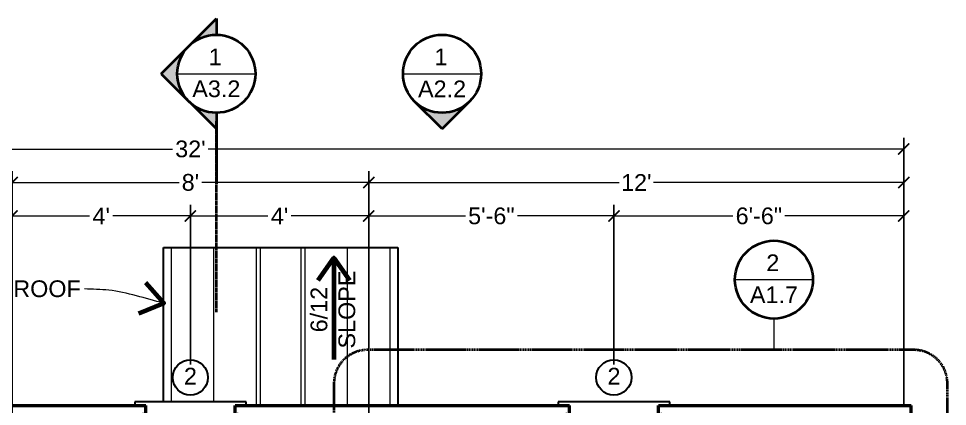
# Model space of a CAD drawing. Header units: inches. Extents: x -54 to 15382, y 469 to 41738.
# Drawn here: x 3613.8 to 3863.7, y 6771 to 6875.4 of the extents above; entities that cross this region are included whole.
import ezdxf

# ---------------------------------------------------------------- set-up
doc = ezdxf.new("R2010")
doc.units = ezdxf.units.IN
doc.header["$MEASUREMENT"] = 0
doc.linetypes.add('CENTER', pattern=[2, 1.25, -0.25, 0.25, -0.25])
doc.linetypes.add('DASHED2', pattern=[0.375, 0.25, -0.125])
doc.layers.get('0').update_dxf_attribs({"lineweight": 9})
for name, color, linetype, lineweight in [('1', 7, 'Continuous', 9), ('2', 7, 'Continuous', 18), ('3', 7, 'Continuous', 30), ('5', 7, 'Continuous', 50), ('A-DIMSx', 7, 'Continuous', 9), ('A-LINK', 7, 'Continuous', 40), ('A-TEXTx', 7, 'Continuous', 18)]:
    doc.layers.add(name, color=color, linetype=linetype, lineweight=lineweight)
doc.styles.get("Standard").update_dxf_attribs({"font": 'arial.ttf'})
doc.dimstyles.get("Standard").update_dxf_attribs({"dimtxt": 3, "dimasz": 2, "dimexe": 0.03125, "dimexo": 0.0625, "dimgap": 0.03125, "dimtad": 0, "dimtoh": 1, "dimdec": 4, "dimlfac": 0.99985, "dimzin": 0, "dimdsep": 46, "dimlunit": 4, "dimtxsty": 'Standard', "dimblk": 'ARCHTICK', "dimblk1": 'ARCHTICK', "dimblk2": 'ARCHTICK', "dimcen": 0.09, "dimclrt": 256, "dimadec": 0, "dimazin": 0, "dimtfac": 1, "dimtdec": 4, "dimtofl": 0, "dimtmove": 0, "dimatfit": 3, "dimfxl": 1, "dimtolj": 1, "dimtzin": 0, "dimarcsym": 0})

# ---------------------------------------------------------------- blocks, each defined once
blk = doc.blocks.new('window plan 24')
at = {"layer": '1'}
for p, q in [((181.69, 1833.26), (181.69, 1836.76)), ((207.19, 1833.26), (207.19, 1836.76))]:
    blk.add_line(p, q, dxfattribs=at)
at = {"layer": '3'}
for p, q in [((209.44, 1839.76), (179.44, 1839.76)), ((179.44, 1839.76), (179.44, 1838.76)), ((209.44, 1838.76), (209.44, 1839.76)), ((206.44, 1835.04), (182.44, 1835.04)), ((180.94, 1832.51), (180.94, 1831.51)), ((206.44, 1834.04), (182.44, 1834.04)), ((207.94, 1831.51), (207.94, 1832.51)), ((180.94, 1831.51), (207.94, 1831.51))]:
    blk.add_line(p, q, dxfattribs=at)
at = {"layer": '5'}
for p, q in [((182.44, 1832.51), (182.44, 1838.76)), ((206.44, 1832.51), (206.44, 1838.76))]:
    blk.add_line(p, q, dxfattribs=at)
blk = doc.blocks.new('_ArchTick')
at = {"color": 0, "linetype": 'ByBlock', "lineweight": 0, "const_width": 0.15}
blk.add_lwpolyline([(-0.5, -0.5), (0.5, 0.5)], dxfattribs=at)
blk = doc.blocks.new('*D87')
at = {"layer": 'A-DIMSx', "color": 0, "lineweight": -2, "ltscale": 0.1}
for p, q in [((3468, 6777.27), (3468, 6843.27)), ((3852, 6777.27), (3852, 6843.27))]:
    blk.add_line(p, q, dxfattribs=at)
at = {"layer": 'A-DIMSx', "color": 0, "lineweight": 5, "ltscale": 0.1}
for p, q in [((3468, 6840.27), (3655.18, 6840.27)), ((3852, 6840.27), (3664.82, 6840.27))]:
    blk.add_line(p, q, dxfattribs=at)
at = {"layer": 'A-DIMSx', "color": 0, "lineweight": 5, "xscale": 3, "yscale": 3, "zscale": 3, "rotation": 180}
blk.add_blockref('_ArchTick', (3468, 6840.27), dxfattribs=at)
at = {"layer": 'A-DIMSx', "color": 0, "lineweight": 5, "xscale": 3, "yscale": 3, "zscale": 3}
blk.add_blockref('_ArchTick', (3852, 6840.27), dxfattribs=at)
at = {"layer": 'A-DIMSx', "ltscale": 0.25, "insert": (3660, 6840.27), "char_height": 4.5, "attachment_point": 5}
blk.add_mtext("\\A1;32'", dxfattribs=at)
blk = doc.blocks.new('*D89')
at = {"layer": 'A-DIMSx', "color": 0, "lineweight": -2, "ltscale": 0.1}
for p, q in [((3612, 6773.77), (3612, 6825.26)), ((3660, 6782.28), (3660, 6825.26))]:
    blk.add_line(p, q, dxfattribs=at)
at = {"layer": 'A-DIMSx', "color": 0, "lineweight": 5, "ltscale": 0.1}
for p, q in [((3612, 6822.26), (3632.85, 6822.26)), ((3660, 6822.26), (3639.15, 6822.26))]:
    blk.add_line(p, q, dxfattribs=at)
at = {"layer": 'A-DIMSx', "color": 0, "lineweight": 5, "xscale": 3, "yscale": 3, "zscale": 3, "rotation": 180}
blk.add_blockref('_ArchTick', (3612, 6822.26), dxfattribs=at)
at = {"layer": 'A-DIMSx', "color": 0, "lineweight": 5, "xscale": 3, "yscale": 3, "zscale": 3}
blk.add_blockref('_ArchTick', (3660, 6822.26), dxfattribs=at)
at = {"layer": 'A-DIMSx', "ltscale": 0.25, "insert": (3636, 6822.26), "char_height": 4.5, "attachment_point": 5}
blk.add_mtext("\\A1;4'", dxfattribs=at)
blk = doc.blocks.new('*D90')
at = {"layer": 'A-DIMSx', "color": 0, "lineweight": -2, "ltscale": 0.1}
for p, q in [((3708, 6773.77), (3708, 6825.26)), ((3774, 6782.28), (3774, 6825.26))]:
    blk.add_line(p, q, dxfattribs=at)
at = {"layer": 'A-DIMSx', "color": 0, "lineweight": 5, "ltscale": 0.1}
for p, q in [((3708, 6822.26), (3734, 6822.26)), ((3774, 6822.26), (3748, 6822.26))]:
    blk.add_line(p, q, dxfattribs=at)
at = {"layer": 'A-DIMSx', "color": 0, "lineweight": 5, "xscale": 3, "yscale": 3, "zscale": 3, "rotation": 180}
blk.add_blockref('_ArchTick', (3708, 6822.26), dxfattribs=at)
at = {"layer": 'A-DIMSx', "color": 0, "lineweight": 5, "xscale": 3, "yscale": 3, "zscale": 3}
blk.add_blockref('_ArchTick', (3774, 6822.26), dxfattribs=at)
at = {"layer": 'A-DIMSx', "ltscale": 0.25, "insert": (3741, 6822.26), "char_height": 4.5, "attachment_point": 5}
blk.add_mtext('\\A1;5\'-6"', dxfattribs=at)
blk = doc.blocks.new('*D91')
at = {"layer": 'A-DIMSx', "color": 0, "lineweight": -2, "ltscale": 0.1}
for p, q in [((3774, 6782.28), (3774, 6825.26)), ((3852, 6777.27), (3852, 6825.26))]:
    blk.add_line(p, q, dxfattribs=at)
at = {"layer": 'A-DIMSx', "color": 0, "lineweight": 5, "ltscale": 0.1}
for p, q in [((3774, 6822.26), (3806.01, 6822.26)), ((3852, 6822.26), (3819.99, 6822.26))]:
    blk.add_line(p, q, dxfattribs=at)
at = {"layer": 'A-DIMSx', "color": 0, "lineweight": 5, "xscale": 3, "yscale": 3, "zscale": 3, "rotation": 180}
blk.add_blockref('_ArchTick', (3774, 6822.26), dxfattribs=at)
at = {"layer": 'A-DIMSx', "color": 0, "lineweight": 5, "xscale": 3, "yscale": 3, "zscale": 3}
blk.add_blockref('_ArchTick', (3852, 6822.26), dxfattribs=at)
at = {"layer": 'A-DIMSx', "ltscale": 0.25, "insert": (3813, 6822.26), "char_height": 4.5, "attachment_point": 5}
blk.add_mtext('\\A1;6\'-6"', dxfattribs=at)
blk = doc.blocks.new('*D92')
at = {"layer": 'A-DIMSx', "color": 0, "lineweight": -2, "ltscale": 0.1}
for p, q in [((3612, 6767.77), (3612, 6834.27)), ((3708, 6773.77), (3708, 6834.27))]:
    blk.add_line(p, q, dxfattribs=at)
at = {"layer": 'A-DIMSx', "color": 0, "lineweight": 5, "ltscale": 0.1}
for p, q in [((3612, 6831.27), (3656.94, 6831.27)), ((3708, 6831.27), (3663.06, 6831.27))]:
    blk.add_line(p, q, dxfattribs=at)
at = {"layer": 'A-DIMSx', "color": 0, "lineweight": 5, "xscale": 3, "yscale": 3, "zscale": 3, "rotation": 180}
blk.add_blockref('_ArchTick', (3612, 6831.27), dxfattribs=at)
at = {"layer": 'A-DIMSx', "color": 0, "lineweight": 5, "xscale": 3, "yscale": 3, "zscale": 3}
blk.add_blockref('_ArchTick', (3708, 6831.27), dxfattribs=at)
at = {"layer": 'A-DIMSx', "ltscale": 0.25, "insert": (3660, 6831.27), "char_height": 4.5, "attachment_point": 5}
blk.add_mtext("\\A1;8'", dxfattribs=at)
blk = doc.blocks.new('*D93')
at = {"layer": 'A-DIMSx', "color": 0, "lineweight": -2, "ltscale": 0.1}
for p, q in [((3708, 6767.77), (3708, 6834.27)), ((3852, 6771.27), (3852, 6834.27))]:
    blk.add_line(p, q, dxfattribs=at)
at = {"layer": 'A-DIMSx', "color": 0, "lineweight": 5, "ltscale": 0.1}
for p, q in [((3708, 6831.27), (3775.39, 6831.27)), ((3852, 6831.27), (3784.61, 6831.27))]:
    blk.add_line(p, q, dxfattribs=at)
at = {"layer": 'A-DIMSx', "color": 0, "lineweight": 5, "xscale": 3, "yscale": 3, "zscale": 3, "rotation": 180}
blk.add_blockref('_ArchTick', (3708, 6831.27), dxfattribs=at)
at = {"layer": 'A-DIMSx', "color": 0, "lineweight": 5, "xscale": 3, "yscale": 3, "zscale": 3}
blk.add_blockref('_ArchTick', (3852, 6831.27), dxfattribs=at)
at = {"layer": 'A-DIMSx', "ltscale": 0.25, "insert": (3780, 6831.27), "char_height": 4.5, "attachment_point": 5}
blk.add_mtext("\\A1;12'", dxfattribs=at)
blk = doc.blocks.new('Section Callout')
at = {"layer": 'A-LINK', "ltscale": 0.1}
h = blk.add_hatch(color=256, dxfattribs=at)
h.paths.add_polyline_path([(1891.06, 7392.5), (1883.64, 7385.08), (1891.06, 7377.65, -0.198912), (1887.98, 7385.08, -0.198912)])
h.paths.add_polyline_path([(1898.48, 7399.92), (1891.06, 7392.5, -0.198912), (1898.48, 7395.58)])
h.paths.add_polyline_path([(1891.06, 7377.65), (1898.48, 7370.23), (1898.48, 7374.58, -0.198912)])
for p, q in [((1883.64, 7385.08), (1898.48, 7399.92)), ((1898.48, 7399.92), (1898.48, 7395.58)), ((1883.64, 7385.08), (1898.48, 7370.23)), ((1898.48, 7374.58), (1898.48, 7370.23)), ((1898.48, 7370.23), (1898.48, 7355.49))]:
    blk.add_line(p, q, dxfattribs=at)
blk.add_circle((1898.48, 7385.08), 10.5, dxfattribs=at)
blk = doc.blocks.new('Elevation Callout - 1')
at = {"layer": 'A-LINK', "ltscale": 0.1}
blk.add_hatch(color=256, dxfattribs=at).paths.add_polyline_path([(2031.59, 7377.65), (2039.01, 7370.23), (2046.43, 7377.65, -0.198912), (2039.01, 7374.58, -0.198912)])
for q in [(2031.59, 7377.65), (2046.43, 7377.65)]:
    blk.add_line((2039.01, 7370.23), q, dxfattribs=at)
blk.add_circle((2039.01, 7385.08), 10.5, dxfattribs=at)
blk = doc.blocks.new('*D135')
at = {"layer": 'A-DIMSx', "color": 0, "lineweight": -2, "ltscale": 0.1}
for p, q in [((3660, 6782.28), (3660, 6825.26)), ((3708, 6767.77), (3708, 6825.26))]:
    blk.add_line(p, q, dxfattribs=at)
at = {"layer": 'A-DIMSx', "color": 0, "lineweight": 5, "ltscale": 0.1}
for p, q in [((3660, 6822.26), (3680.85, 6822.26)), ((3708, 6822.26), (3687.15, 6822.26))]:
    blk.add_line(p, q, dxfattribs=at)
at = {"layer": 'A-DIMSx', "color": 0, "lineweight": 5, "xscale": 3, "yscale": 3, "zscale": 3, "rotation": 180}
blk.add_blockref('_ArchTick', (3660, 6822.26), dxfattribs=at)
at = {"layer": 'A-DIMSx', "color": 0, "lineweight": 5, "xscale": 3, "yscale": 3, "zscale": 3}
blk.add_blockref('_ArchTick', (3708, 6822.26), dxfattribs=at)
at = {"layer": 'A-DIMSx', "ltscale": 0.25, "insert": (3684, 6822.26), "char_height": 4.5, "attachment_point": 5}
blk.add_mtext("\\A1;4'", dxfattribs=at)

msp = doc.modelspace()

# ---------------------------------------------------------------- linework, layer by layer
at = {"layer": '1'}
for p, q in [((3654.7848646, 6813.7802331), (3654.7848646, 6772.1504617)), ((3666.2848646, 6772.1504617), (3666.2848646, 6813.7802331)), ((3677.7848646, 6771.1504617), (3677.7848646, 6813.7802331)), ((3678.7848646, 6813.7802331), (3678.7848646, 6771.1504617)), ((3689.7848646, 6771.1504617), (3689.7848646, 6813.7802331)), ((3690.7848646, 6813.7802331), (3690.7848646, 6771.1504617)), ((3702.2848646, 6771.1504617), (3702.2848646, 6813.7802331)), ((3713.7848646, 6771.1504617), (3713.7848646, 6813.7802331))]:
    msp.add_line(p, q, dxfattribs=at)
at = {"layer": '2', "ltscale": 0.1}
for p, q in [((3656.4799967, 6860.5008975), (3677.4799968, 6860.5008975)), ((3717.2321742, 6860.5008975), (3738.2321742, 6860.5008975)), ((3827.5577759, 6805.1304032), (3806.5577753, 6805.1304032)), ((3817.0577756, 6794.6304029), (3817.0577756, 6786.2311628))]:
    msp.add_line(p, q, dxfattribs=at)
at = {"layer": '3'}
for p, q in [((3652.7848646, 6813.7802331), (3715.7848646, 6813.7802331)), ((3652.7848646, 6772.1504617), (3652.7848646, 6813.7802331)), ((3715.7848646, 6813.7802331), (3715.7848646, 6771.1504617))]:
    msp.add_line(p, q, dxfattribs=at)
at = {"layer": '3', "ltscale": 0.25}
for centre in [(3659.9562142, 6778.8183287), (3773.9557408, 6778.8183287)]:
    msp.add_circle(centre, 4.729898, dxfattribs=at)
at = {"layer": '5'}
for p, q in [((3557.9996051, 6771.2747155), (3648.0000785, 6771.2747155)), ((3672.0000785, 6771.2747155), (3761.9996051, 6771.2747155)), ((3785.9996051, 6771.2747155), (3854.0000785, 6771.2747155)), ((3854.0000785, 6688.2747155), (3854.0000785, 6771.2747155))]:
    msp.add_line(p, q, dxfattribs=at)
at = {"layer": 'A-LINK', "linetype": 'CENTER', "ltscale": 0.15}
msp.add_line((3666.9799968, 6796.3626708), (3666.9799968, 6847.7729754), dxfattribs=at)
at = {"layer": 'A-LINK', "linetype": 'DASHED2', "ltscale": 0.5, "flags": 128}
msp.add_lwpolyline([(3698.62422, 6777.2311628), (3698.62422, 6695.1583838, 0.4142135624), (3707.62422, 6686.1583838), (3854.7434435, 6686.1583838, 0.4142135624), (3863.7434435, 6695.1583838), (3863.7434435, 6777.2311628, 0.4142135624), (3854.7434435, 6786.2311628), (3707.62422, 6786.2311628, 0.4142135624)], format="xyb", close=True, dxfattribs=at)
at = {"layer": 'A-LINK', "ltscale": 0.1}
msp.add_circle((3817.0577756, 6805.1304032), 10.5000003, dxfattribs=at)

# ---------------------------------------------------------------- block references
at = {"ltscale": 0.1}
for name, p in [('Section Callout', (1768.4950459, -524.5746862)), ('Elevation Callout - 1', (1688.7221432, -524.5746862))]:
    msp.add_blockref(name, p, dxfattribs=at)
for p in [(3465.5614999, 4932.5151403), (3579.5610265, 4932.5151403)]:
    msp.add_blockref('window plan 24', p)

# ---------------------------------------------------------------- texts
at = {"layer": 'A-LINK', "ltscale": 0.1, "attachment_point": 5}
for s, insert, char_height, width in [('{1}', (3666.6698537, 6865.0442485), 4.5, 9.771161836), ('{1}', (3727.4220311, 6865.0442485), 4.5, 9.771161836), ('{\\H0.75x;A3.2}', (3666.975739, 6856.4409333), 6, 9.85131083), ('{\\H0.75x;A2.2}', (3727.7279164, 6856.4409333), 6, 9.85131083), ('{2}', (3816.7476324, 6809.6737542), 4.5, 9.771161836), ('{\\H0.75x;A1.7}', (3817.0535178, 6801.070439), 6, 9.85131083)]:
    msp.add_mtext(s, dxfattribs=dict(at, insert=insert, char_height=char_height, width=width))
at = {"layer": 'A-TEXTx', "ltscale": 0.25, "insert": (3630.4874186, 6802.6603367), "char_height": 4.5, "attachment_point": 6}
msp.add_mtext('{BACK PORCH ROOF}', dxfattribs=at)
at = {"layer": 'A-TEXTx', "ltscale": 0.5, "insert": (3698.3740207, 6797.083993), "char_height": 4.5, "width": 1.263313, "attachment_point": 5, "rotation": 90}
msp.add_mtext('{6/12 SLOPE}', dxfattribs=at)
at = {"layer": 'A-TEXTx', "ltscale": 0.5, "char_height": 4.5, "width": 5.465913137, "attachment_point": 5}
for insert in [(3660.0062122, 6779.1781443), (3774.0057388, 6779.1781443)]:
    msp.add_mtext('{2}', dxfattribs=dict(at, insert=insert))

# ---------------------------------------------------------------- dimensions: what is measured, and where the dimension line sits
at = {"layer": 'A-DIMSx', "ltscale": 0.1}
for base, p1, p2, picture, middle in [((3852.0000785, 6840.2747155), (3468.0000785, 6775.2747155), (3852.0000785, 6775.2747155), '*D87', (3660.0000785, 6840.2747155)), ((3708.0000785, 6831.2747155), (3612.0000785, 6765.7747155), (3708.0000785, 6771.7747155), '*D92', (3660.0000785, 6831.2747155)), ((3852.0000785, 6831.2747155), (3708.0000785, 6765.7747155), (3852.0000785, 6769.2747155), '*D93', (3780.0000785, 6831.2747155)), ((3660.0000785, 6822.2644082), (3612.0000785, 6771.7747155), (3660.0000785, 6780.2798691), '*D89', (3636.0000785, 6822.2644082)), ((3708.0000785, 6822.2644082), (3660.0000785, 6780.2798691), (3708.0000785, 6765.7747155), '*D135', (3684.0000785, 6822.2644082)), ((3773.9996051, 6822.2644082), (3708.0000785, 6771.7747155), (3773.9996051, 6780.2798691), '*D90', (3740.9998418, 6822.2644082)), ((3852.0000785, 6822.2644082), (3773.9989644, 6780.2798691), (3852.0000785, 6775.2747155), '*D91', (3812.9995214, 6822.2644082))]:
    dim = msp.add_linear_dim(base=base, p1=p1, p2=p2, dimstyle='Standard', override={"dimtxt": 4.5, "dimasz": 3, "dimexe": 3, "dimexo": 2, "dimgap": 1, "dimlfac": -47.9928, "dimlwd": 5}, dxfattribs=at)
    dim.commit()
    dim.dimension.update_dxf_attribs({"geometry": picture, "text_midpoint": middle})

# ---------------------------------------------------------------- leaders
at = {"layer": 'A-TEXTx'}
msp.add_leader([(3698.5910165, 6810.987075), (3698.5910165, 6790.9263214), (3698.5910165, 6783.6936553)], dimstyle='Standard', override={"dimasz": 6, "dimgap": 1, "dimldrblk": 'Open90', "dimlwd": 65535}, dxfattribs=at)
at = {"layer": 'A-TEXTx', "path_type": 1, "annotation_type": 0, "has_hookline": 1, "hookline_direction": 1, "text_width": 60.6947476}
msp.add_leader([(3652.823551, 6798.8261213), (3638.0220485, 6802.3012417), (3631.4874186, 6802.6603367)], dimstyle='Standard', override={"dimasz": 6, "dimgap": 1, "dimldrblk": 'Open90', "dimlwd": 65535}, dxfattribs=at)

doc.saveas('drawing.dxf')
